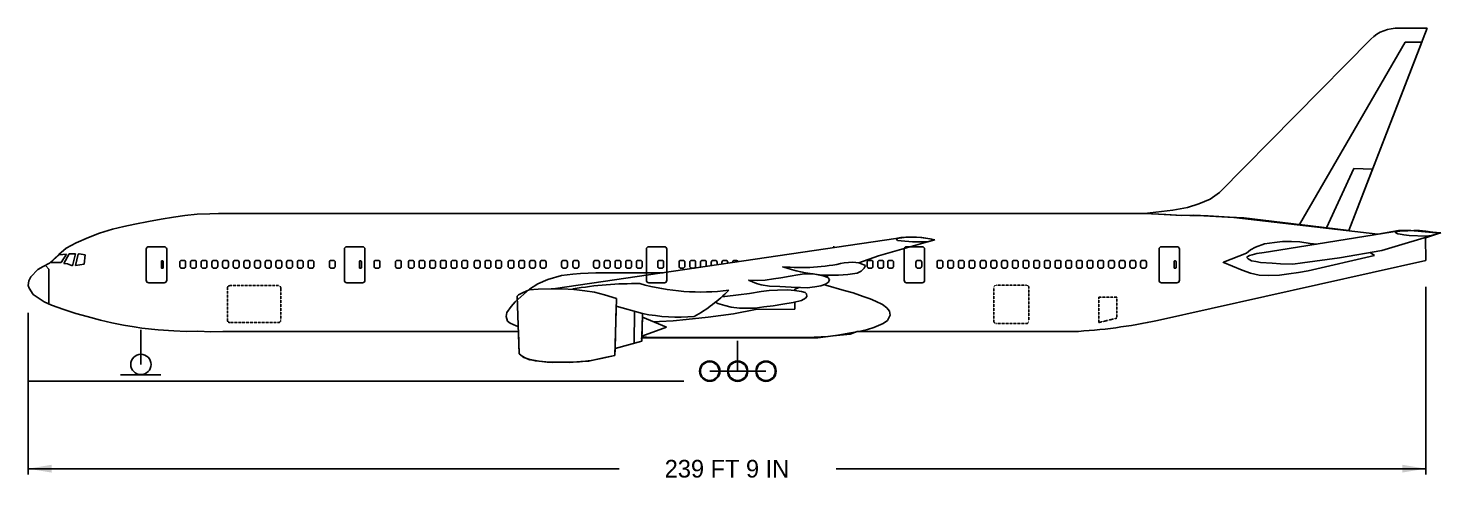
# Model space of a CAD drawing. Extents: x -3021 to 2908, y -789 to 3306.
# Drawn here: x 0 to 2908, y -789 to 137 of the extents above; entities that cross this region are included whole.
import ezdxf
from ezdxf.enums import TextEntityAlignment as Align

# ---------------------------------------------------------------- set-up
doc = ezdxf.new("R2010")
doc.units = 0
doc.linetypes.add('DASHED', pattern=[0.75, 0.5, -0.25])
doc.layers.get('0').update_dxf_attribs({"linetype": 'CONTINUOUS'})

msp = doc.modelspace()

# ---------------------------------------------------------------- linework, layer by layer
for p, q in [((2880, 136.552221), (2718.60109, -280.054037)), ((2822, 136.552221), (2880, 136.552221)), ((2452.643906, -201.666236), (2764.324334, 114.248696)), ((2834.51331, 107.966911), (2617.407326, -267.80935)), ((2718.60109, -280.054037), (2869.076956, 107.691965)), ((2869.076956, 107.691965), (2834.51331, 107.966911)), ((2729, -152.447779), (2673.070472, -274.544724)), ((2718.60109, -280.054037), (2767.574543, -153.659614)), ((2767.574543, -153.659614), (2729, -152.447779)), ((2433.495716, -215.589057), (2452.643906, -201.666236)), ((2356.734641, -238.255448), (2386.610566, -232.404574)), ((2386.610566, -232.404574), (2410.055978, -225.282351)), ((2410.055978, -225.282351), (2433.495716, -215.589057)), ((219.102222, -266.517988), (247.693321, -260.991335)), ((247.693321, -260.991335), (273.394803, -256.7566)), ((273.394803, -256.7566), (299, -252.447779)), ((299, -252.447779), (322.228826, -249.256958)), ((322.228826, -249.256958), (348, -246.447779)), ((348, -246.447779), (374, -245.447779)), ((374, -245.447779), (391.638505, -244.925757)), ((391.638505, -244.925757), (983.145712, -244.925757)), ((983.145712, -244.925757), (1956.809348, -244.925757)), ((1956.809348, -244.925757), (2243.941696, -244.925757)), ((2243.941696, -244.925757), (2303.078442, -245.122963)), ((2298.305926, -245.107048), (2356.734641, -238.255448)), ((2342.035078, -246.755125), (2298.305926, -245.107048)), ((2303.078442, -245.122963), (2362.656197, -248.236407)), ((2375.042419, -249.126149), (2342.035078, -246.755125)), ((2362.656197, -248.236407), (2420.394167, -249.684821)), ((2398.375133, -248.530332), (2375.042419, -249.126149)), ((2429.390391, -249.944623), (2398.375133, -248.530332)), ((2420.394167, -249.684821), (2482.014871, -253.05865)), ((2473.093636, -252.682686), (2429.390391, -249.944623)), ((2502.7112, -253.930846), (2473.093636, -252.682686)), ((2482.014871, -253.05865), (2778.301455, -287.667138)), ((2499, -255.04264), (2499, -253.774446)), ((2718.60109, -280.054037), (2502.7112, -253.930846)), ((124, -294.447779), (146.511333, -285.639936)), ((146.511333, -285.639936), (173.48913, -277.224375)), ((173.48913, -277.224375), (197, -271.447779)), ((197, -271.447779), (219.102222, -266.517988)), ((2557.787458, -323.175771), (2809.00881, -282.896074)), ((2617.407326, -267.80935), (2718.60109, -280.054037)), ((2673.070472, -274.544724), (2718.60109, -280.054037)), ((2778.301455, -287.667138), (2820.932419, -280.208004)), ((2907.999983, -284.927293), (2786.596352, -321.190398)), ((2809.00881, -282.896074), (2818.147634, -281.621963)), ((2813.2655, -282.593069), (2829.514103, -280.574413)), ((2814.501786, -284.240835), (2813.2655, -282.593069)), ((2816.860864, -285.550272), (2814.501786, -284.240835)), ((2819.434404, -286.597821), (2816.860864, -285.550272)), ((2818.147634, -281.621963), (2827.965488, -280.604539)), ((2824.581484, -287.64537), (2819.434404, -286.597821)), ((2820.932419, -280.208004), (2846.643864, -280.208004)), ((2828.227333, -288.431032), (2824.581484, -287.64537)), ((2827.965488, -280.604539), (2840.498747, -280.255492)), ((2832.302105, -288.692919), (2828.227333, -288.431032)), ((2829.514103, -280.574413), (2838.950417, -280.050639)), ((2843.23965, -290.002355), (2832.302105, -288.692919)), ((2838.950417, -280.050639), (2853.53381, -280.312526)), ((2840.498747, -280.255492), (2852.389238, -279.907863)), ((2877.982441, -291.573679), (2843.23965, -290.002355)), ((2846.643864, -280.208004), (2905.208824, -285.443137)), ((2852.389238, -279.907863), (2864.281148, -280.203003)), ((2853.53381, -280.312526), (2868.760589, -280.836301)), ((2864.281148, -280.203003), (2877.339056, -281.360075)), ((2868.760589, -280.836301), (2878.625826, -282.145737)), ((2905.208824, -285.443137), (2876.893954, -295.128706)), ((2877.339056, -281.360075), (2890.962387, -283.036584)), ((2878.625826, -282.145737), (2891.493527, -283.193286)), ((2888.919987, -290.264243), (2883.558445, -291.049905)), ((2907.999983, -284.927293), (2888.919987, -290.264243)), ((2890.962387, -283.036584), (2907.999983, -284.927293)), ((2891.493527, -283.193286), (2898.785224, -283.978948)), ((2898.785224, -283.978948), (2907.999983, -284.927293)), ((63, -329.447779), (78, -316.447779)), ((78, -316.447779), (98.347032, -305.350744)), ((98.347032, -305.350744), (124, -294.447779)), ((243, -318.447779), (243, -382.447779)), ((280, -313.447779), (248, -313.447779)), ((285, -382.447779), (285, -318.447779)), ((651, -318.447779), (651, -382.447779)), ((688, -313.447779), (656, -313.447779)), ((693, -382.447779), (693, -318.447779)), ((1085.664421, -399.408001), (1786.378334, -296.303715)), ((1272.716552, -318.447779), (1272.716552, -382.447779)), ((1309.716552, -313.447779), (1277.716552, -313.447779)), ((1314.716552, -382.447779), (1314.716552, -318.447779)), ((1866.088608, -299.341644), (1750.461373, -331.735375)), ((1786.378334, -296.303715), (1796.65224, -294.623161)), ((1796.65224, -294.623161), (1806.899098, -293.646051)), ((1803.277039, -318.447779), (1803.277039, -382.447779)), ((1806.899098, -293.646051), (1815.798181, -293.265924)), ((1840.277039, -313.447779), (1808.277039, -313.447779)), ((1815.798181, -293.265924), (1828.695592, -293.482655)), ((1828.695592, -293.482655), (1839.527436, -294.368994)), ((1839.527436, -294.368994), (1856.299911, -297.035074)), ((1845.277039, -382.447779), (1845.277039, -318.447779)), ((1866.409992, -299.340935), (1851.746914, -303.177787)), ((1856.299911, -297.035074), (1865.124457, -299.343772)), ((1865.124457, -299.343772), (1866.088608, -299.341644)), ((2328, -318.447779), (2328, -382.447779)), ((2365, -313.447779), (2333, -313.447779)), ((2370, -382.447779), (2370, -318.447779)), ((2507.967242, -326.626127), (2515.986942, -319.859335)), ((2515.986942, -319.859335), (2526.9506, -314.447779)), ((2526.9506, -314.447779), (2544.9506, -307.447779)), ((2544.9506, -307.447779), (2565.9506, -304.447779)), ((2565.9506, -304.447779), (2581.9506, -302.447779)), ((2581.9506, -302.447779), (2600.9506, -302.447779)), ((2600.9506, -302.447779), (2617.9506, -303.447779)), ((2617.9506, -303.447779), (2638.9506, -306.447779)), ((2638.9506, -306.447779), (2652.838306, -307.935748)), ((2876.893954, -295.128706), (2876.9968, -341.727225)), ((2883.558445, -291.049905), (2877.982441, -291.573679)), ((30.641448, -353.707978), (43.481905, -346.930546)), ((43.481905, -346.930546), (63, -329.447779)), ((46, -345.447779), (63.370816, -330.174611)), ((67.583561, -345.913196), (46, -345.447779)), ((63.370816, -330.174611), (79, -328.447779)), ((79, -328.447779), (67.583561, -345.913196)), ((73.050632, -347.508057), (84.57789, -328.199494)), ((80.765971, -348.455184), (73.050632, -347.508057)), ((91.058764, -352.289092), (80.765971, -348.455184)), ((84.57789, -328.199494), (97.433242, -328.171121)), ((97.433242, -328.171121), (91.058764, -352.289092)), ((97.163638, -351.632848), (102.897476, -328.480447)), ((102.897476, -328.480447), (105.146453, -328.154098)), ((105.146453, -328.154098), (117.362584, -329.734063)), ((117.362584, -329.734063), (114.834781, -349.344149)), ((274, -356.447779), (274, -343.447779)), ((275, -342.447779), (277, -342.447779)), ((278, -343.447779), (278, -356.447779)), ((312, -353.447779), (312, -345.447779)), ((316, -341.447779), (320, -341.447779)), ((324, -345.447779), (324, -353.447779)), ((334, -353.447779), (334, -345.447779)), ((338, -341.447779), (342, -341.447779)), ((346, -345.447779), (346, -353.447779)), ((356, -353.447779), (356, -345.447779)), ((360, -341.447779), (364, -341.447779)), ((368, -345.447779), (368, -353.447779)), ((378, -353.447779), (378, -345.447779)), ((382, -341.447779), (386, -341.447779)), ((390, -345.447779), (390, -353.447779)), ((400, -353.447779), (400, -345.447779)), ((404, -341.447779), (408, -341.447779)), ((412, -345.447779), (412, -353.447779)), ((422, -353.447779), (422, -345.447779)), ((426, -341.447779), (430, -341.447779)), ((434, -345.447779), (434, -353.447779)), ((444, -353.447779), (444, -345.447779)), ((448, -341.447779), (452, -341.447779)), ((456, -345.447779), (456, -353.447779)), ((466, -353.447779), (466, -345.447779)), ((470, -341.447779), (474, -341.447779)), ((478, -345.447779), (478, -353.447779)), ((488, -353.447779), (488, -345.447779)), ((492, -341.447779), (496, -341.447779)), ((500, -345.447779), (500, -353.447779)), ((510, -353.447779), (510, -345.447779)), ((514, -341.447779), (518, -341.447779)), ((522, -345.447779), (522, -353.447779)), ((532, -353.447779), (532, -345.447779)), ((536, -341.447779), (540, -341.447779)), ((544, -345.447779), (544, -353.447779)), ((554, -353.447779), (554, -345.447779)), ((558, -341.447779), (562, -341.447779)), ((566, -345.447779), (566, -353.447779)), ((576, -353.447779), (576, -345.447779)), ((580, -341.447779), (584, -341.447779)), ((588, -345.447779), (588, -353.447779)), ((620, -353.447779), (620, -345.447779)), ((624, -341.447779), (628, -341.447779)), ((632, -345.447779), (632, -353.447779)), ((682, -356.447779), (682, -343.447779)), ((683, -342.447779), (685, -342.447779)), ((686, -343.447779), (686, -356.447779)), ((712, -353.447779), (712, -345.447779)), ((716, -341.447779), (720, -341.447779)), ((724, -345.447779), (724, -353.447779)), ((756, -353.447779), (756, -345.447779)), ((760, -341.447779), (764, -341.447779)), ((768, -345.447779), (768, -353.447779)), ((782.546553, -353.447779), (782.546553, -345.447779)), ((786.546553, -341.447779), (790.546553, -341.447779)), ((794.546553, -345.447779), (794.546553, -353.447779)), ((804.546553, -353.447779), (804.546553, -345.447779)), ((808.546553, -341.447779), (812.546553, -341.447779)), ((816.546553, -345.447779), (816.546553, -353.447779)), ((826.546553, -353.447779), (826.546553, -345.447779)), ((830.546553, -341.447779), (834.546553, -341.447779)), ((838.546553, -345.447779), (838.546553, -353.447779)), ((848.546553, -353.447779), (848.546553, -345.447779)), ((852.546553, -341.447779), (856.546553, -341.447779)), ((860.546553, -345.447779), (860.546553, -353.447779)), ((870.546553, -353.447779), (870.546553, -345.447779)), ((874.546553, -341.447779), (878.546553, -341.447779)), ((882.546553, -345.447779), (882.546553, -353.447779)), ((892.546553, -353.447779), (892.546553, -345.447779)), ((896.546553, -341.447779), (900.546553, -341.447779)), ((904.546553, -345.447779), (904.546553, -353.447779)), ((918.355798, -353.447779), (918.355798, -345.447779)), ((922.355798, -341.447779), (926.355798, -341.447779)), ((930.355798, -345.447779), (930.355798, -353.447779)), ((940.355798, -353.447779), (940.355798, -345.447779)), ((944.355798, -341.447779), (948.355798, -341.447779)), ((952.355798, -345.447779), (952.355798, -353.447779)), ((962.355798, -353.447779), (962.355798, -345.447779)), ((966.355798, -341.447779), (970.355798, -341.447779)), ((974.355798, -345.447779), (974.355798, -353.447779)), ((988, -353.447779), (988, -345.447779)), ((992, -341.447779), (996, -341.447779)), ((1000, -345.447779), (1000, -353.447779)), ((1010, -353.447779), (1010, -345.447779)), ((1014, -341.447779), (1018, -341.447779)), ((1022, -345.447779), (1022, -353.447779)), ((1032, -353.447779), (1032, -345.447779)), ((1036, -341.447779), (1040, -341.447779)), ((1044, -345.447779), (1044, -353.447779)), ((1054, -353.447779), (1054, -345.447779)), ((1058, -341.447779), (1062, -341.447779)), ((1066, -345.447779), (1066, -353.447779)), ((1098, -353.447779), (1098, -345.447779)), ((1102, -341.447779), (1106, -341.447779)), ((1110, -345.447779), (1110, -353.447779)), ((1121.364463, -353.447779), (1121.364463, -345.447779)), ((1125.364463, -341.447779), (1129.364463, -341.447779)), ((1133.364463, -345.447779), (1133.364463, -353.447779)), ((1164, -353.447779), (1164, -345.447779)), ((1168, -341.447779), (1172, -341.447779)), ((1176, -345.447779), (1176, -353.447779)), ((1186, -353.447779), (1186, -345.447779)), ((1190, -341.447779), (1194, -341.447779)), ((1198, -345.447779), (1198, -353.447779)), ((1208, -353.447779), (1208, -345.447779)), ((1212, -341.447779), (1216, -341.447779)), ((1220, -345.447779), (1220, -353.447779)), ((1230, -353.447779), (1230, -345.447779)), ((1234, -341.447779), (1238, -341.447779)), ((1242, -345.447779), (1242, -353.447779)), ((1252, -353.447779), (1252, -345.447779)), ((1256, -341.447779), (1260, -341.447779)), ((1264, -345.447779), (1264, -353.447779)), ((1296, -353.447779), (1296, -345.447779)), ((1300, -341.447779), (1304, -341.447779)), ((1308, -345.447779), (1308, -353.447779)), ((1339.771438, -353.447779), (1339.771438, -345.447779)), ((1343.771438, -341.447779), (1347.771438, -341.447779)), ((1351.771438, -345.447779), (1351.771438, -353.447779)), ((1362, -353.447779), (1362, -345.447779)), ((1366, -341.447779), (1370, -341.447779)), ((1374, -345.447779), (1374, -353.447779)), ((1384, -353.447779), (1384, -345.447779)), ((1388, -341.447779), (1392, -341.447779)), ((1396, -345.447779), (1396, -353.447779)), ((1406, -352.273257), (1406, -345.447779)), ((1410, -341.447779), (1414, -341.447779)), ((1418, -345.447779), (1418, -350.507556)), ((1428, -349.036138), (1428, -345.447779)), ((1432, -341.447779), (1436, -341.447779)), ((1440, -345.447779), (1440, -347.270437)), ((1450, -345.799019), (1450, -345.447779)), ((1454, -341.447779), (1458, -341.447779)), ((1697.353507, -344.748156), (1680.059556, -346.460437)), ((1709.973417, -346.460437), (1697.353507, -344.748156)), ((1723.528136, -352.168039), (1709.973417, -346.460437)), ((1750.461373, -331.735375), (1710.064677, -346.498864)), ((1727, -353.447779), (1727, -345.447779)), ((1731, -341.447779), (1735, -341.447779)), ((1739, -345.447779), (1739, -353.447779)), ((1749, -353.447779), (1749, -345.447779)), ((1753, -341.447779), (1757, -341.447779)), ((1761, -345.447779), (1761, -353.447779)), ((1769.44622, -353.447779), (1769.44622, -345.447779)), ((1773.44622, -341.447779), (1777.44622, -341.447779)), ((1781.44622, -345.447779), (1781.44622, -353.447779)), ((1827.57286, -353.447779), (1827.57286, -345.447779)), ((1831.57286, -341.447779), (1835.57286, -341.447779)), ((1839.57286, -345.447779), (1839.57286, -353.447779)), ((1870.92642, -353.447779), (1870.92642, -345.447779)), ((1874.92642, -341.447779), (1878.92642, -341.447779)), ((1882.92642, -345.447779), (1882.92642, -353.447779)), ((1892.92642, -353.447779), (1892.92642, -345.447779)), ((1896.92642, -341.447779), (1900.92642, -341.447779)), ((1904.92642, -345.447779), (1904.92642, -353.447779)), ((1914.92642, -353.447779), (1914.92642, -345.447779)), ((1918.92642, -341.447779), (1922.92642, -341.447779)), ((1926.92642, -345.447779), (1926.92642, -353.447779)), ((1936.92642, -353.447779), (1936.92642, -345.447779)), ((1940.92642, -341.447779), (1944.92642, -341.447779)), ((1948.92642, -345.447779), (1948.92642, -353.447779)), ((1960, -353.447779), (1960, -345.447779)), ((1964, -341.447779), (1968, -341.447779)), ((1972, -345.447779), (1972, -353.447779)), ((1982, -353.447779), (1982, -345.447779)), ((1986, -341.447779), (1990, -341.447779)), ((1994, -345.447779), (1994, -353.447779)), ((2004, -353.447779), (2004, -345.447779)), ((2008, -341.447779), (2012, -341.447779)), ((2016, -345.447779), (2016, -353.447779)), ((2026, -353.447779), (2026, -345.447779)), ((2030, -341.447779), (2034, -341.447779)), ((2038, -345.447779), (2038, -353.447779)), ((2048, -353.447779), (2048, -345.447779)), ((2052, -341.447779), (2056, -341.447779)), ((2060, -345.447779), (2060, -353.447779)), ((2070, -353.447779), (2070, -345.447779)), ((2074, -341.447779), (2078, -341.447779)), ((2082, -345.447779), (2082, -353.447779)), ((2092, -353.447779), (2092, -345.447779)), ((2096, -341.447779), (2100, -341.447779)), ((2104, -345.447779), (2104, -353.447779)), ((2114, -353.447779), (2114, -345.447779)), ((2118, -341.447779), (2122, -341.447779)), ((2126, -345.447779), (2126, -353.447779)), ((2136, -353.447779), (2136, -345.447779)), ((2140, -341.447779), (2144, -341.447779)), ((2148, -345.447779), (2148, -353.447779)), ((2158, -353.447779), (2158, -345.447779)), ((2162, -341.447779), (2166, -341.447779)), ((2170, -345.447779), (2170, -353.447779)), ((2180, -353.447779), (2180, -345.447779)), ((2184, -341.447779), (2188, -341.447779)), ((2192, -345.447779), (2192, -353.447779)), ((2202, -353.447779), (2202, -345.447779)), ((2206, -341.447779), (2210, -341.447779)), ((2214, -345.447779), (2214, -353.447779)), ((2224, -353.447779), (2224, -345.447779)), ((2228, -341.447779), (2232, -341.447779)), ((2236, -345.447779), (2236, -353.447779)), ((2246, -353.447779), (2246, -345.447779)), ((2250, -341.447779), (2254, -341.447779)), ((2258, -345.447779), (2258, -353.447779)), ((2268, -353.447779), (2268, -345.447779)), ((2272, -341.447779), (2276, -341.447779)), ((2280, -345.447779), (2280, -353.447779)), ((2290, -353.447779), (2290, -345.447779)), ((2294, -341.447779), (2298, -341.447779)), ((2302, -345.447779), (2302, -353.447779)), ((2876.9968, -341.727225), (2325.096325, -464.901954)), ((2359, -356.447779), (2359, -343.447779)), ((2360, -342.447779), (2362, -342.447779)), ((2363, -343.447779), (2363, -356.447779)), ((2499.059362, -361.674693), (2459.492981, -345.371365)), ((2460.443581, -345.371365), (2507.967242, -326.626127)), ((2508.785451, -335.639637), (2509.50054, -334.150284)), ((2509.868122, -336.974292), (2508.785451, -335.639637)), ((2509.50054, -334.150284), (2509.71086, -333.893499)), ((2509.71086, -333.893499), (2510.212462, -333.428932)), ((2511.850092, -338.508816), (2509.868122, -336.974292)), ((2510.212462, -333.428932), (2510.675273, -333.06927)), ((2510.675273, -333.06927), (2514.083248, -331.682002)), ((2518.522778, -342.150275), (2511.850092, -338.508816)), ((2514.083248, -331.682002), (2519.427648, -330.09308)), ((2526.967189, -343.939003), (2518.522778, -342.150275)), ((2519.427648, -330.09308), (2529.502084, -327.542755)), ((2536.966482, -345.55481), (2526.967189, -343.939003)), ((2529.502084, -327.542755), (2544.665366, -324.938119)), ((2560.72029, -347.399747), (2536.966482, -345.55481)), ((2544.665366, -324.938119), (2557.787458, -323.175771)), ((2577.928662, -348.173682), (2560.72029, -347.399747)), ((2603.467881, -348.912327), (2577.928662, -348.173682)), ((2623.388002, -346.29728), (2603.467881, -348.912327)), ((2699.856065, -336.48695), (2623.388002, -346.29728)), ((2771.526854, -331.184505), (2635.008254, -362.981574)), ((2786.596352, -321.190398), (2699.856065, -336.48695)), ((2761.660354, -325.420196), (2765, -326.447779)), ((2765, -326.447779), (2771.526854, -331.184505)), ((1, -383.447779), (5, -375.447779)), ((5, -375.447779), (20, -360.447779)), ((20, -360.447779), (30.641448, -353.707978)), ((36.378012, -352.447779), (42.378012, -359.447779)), ((42.378012, -359.447779), (42.378012, -429.447779)), ((114.834781, -349.344149), (97.163638, -351.632848)), ((277, -357.447779), (275, -357.447779)), ((320, -357.447779), (316, -357.447779)), ((342, -357.447779), (338, -357.447779)), ((364, -357.447779), (360, -357.447779)), ((386, -357.447779), (382, -357.447779)), ((408, -357.447779), (404, -357.447779)), ((430, -357.447779), (426, -357.447779)), ((452, -357.447779), (448, -357.447779)), ((474, -357.447779), (470, -357.447779)), ((496, -357.447779), (492, -357.447779)), ((518, -357.447779), (514, -357.447779)), ((540, -357.447779), (536, -357.447779)), ((562, -357.447779), (558, -357.447779)), ((584, -357.447779), (580, -357.447779)), ((628, -357.447779), (624, -357.447779)), ((685, -357.447779), (683, -357.447779)), ((720, -357.447779), (716, -357.447779)), ((764, -357.447779), (760, -357.447779)), ((790.546553, -357.447779), (786.546553, -357.447779)), ((812.546553, -357.447779), (808.546553, -357.447779)), ((834.546553, -357.447779), (830.546553, -357.447779)), ((856.546553, -357.447779), (852.546553, -357.447779)), ((878.546553, -357.447779), (874.546553, -357.447779)), ((900.546553, -357.447779), (896.546553, -357.447779)), ((926.355798, -357.447779), (922.355798, -357.447779)), ((948.355798, -357.447779), (944.355798, -357.447779)), ((970.355798, -357.447779), (966.355798, -357.447779)), ((996, -357.447779), (992, -357.447779)), ((1018, -357.447779), (1014, -357.447779)), ((1040, -357.447779), (1036, -357.447779)), ((1062, -357.447779), (1058, -357.447779)), ((1070, -380.447779), (1097.897383, -372.539788)), ((1097.897383, -372.539788), (1121, -369.447779)), ((1106, -357.447779), (1102, -357.447779)), ((1121, -369.447779), (1137, -368.447779)), ((1129.364463, -357.447779), (1125.364463, -357.447779)), ((1137, -368.447779), (1168.189125, -367.087329)), ((1172, -357.447779), (1168, -357.447779)), ((1168.189125, -367.087329), (1301.242016, -366.793674)), ((1194, -357.447779), (1190, -357.447779)), ((1216, -357.447779), (1212, -357.447779)), ((1238, -357.447779), (1234, -357.447779)), ((1260, -357.447779), (1256, -357.447779)), ((1304, -357.447779), (1300, -357.447779)), ((1301.242016, -366.793674), (1307.116003, -366.823223)), ((1347.771438, -357.447779), (1343.771438, -357.447779)), ((1370, -357.447779), (1366, -357.447779)), ((1534.271987, -379.569921), (1549.696322, -377.28688)), ((1549.696322, -377.28688), (1568.392485, -373.862319)), ((1568.392485, -373.862319), (1584.713871, -371.310203)), ((1584.713871, -371.310203), (1597.886351, -369.352818)), ((1597.886351, -369.352818), (1616.205227, -369.312388)), ((1616.205227, -369.312388), (1636.783011, -373.444981)), ((1620, -369.961468), (1620, -370.074484)), ((1636.783011, -373.444981), (1646.110944, -376.959633)), ((1648.208666, -371.906613), (1640.810222, -374.962385)), ((1646.110944, -376.959633), (1649.332584, -380.487761)), ((1735, -357.447779), (1731, -357.447779)), ((1757, -357.447779), (1753, -357.447779)), ((1777.44622, -357.447779), (1773.44622, -357.447779)), ((1835.57286, -357.447779), (1831.57286, -357.447779)), ((1878.92642, -357.447779), (1874.92642, -357.447779)), ((1900.92642, -357.447779), (1896.92642, -357.447779)), ((1922.92642, -357.447779), (1918.92642, -357.447779)), ((1944.92642, -357.447779), (1940.92642, -357.447779)), ((1968, -357.447779), (1964, -357.447779)), ((1990, -357.447779), (1986, -357.447779)), ((2012, -357.447779), (2008, -357.447779)), ((2034, -357.447779), (2030, -357.447779)), ((2056, -357.447779), (2052, -357.447779)), ((2078, -357.447779), (2074, -357.447779)), ((2100, -357.447779), (2096, -357.447779)), ((2122, -357.447779), (2118, -357.447779)), ((2144, -357.447779), (2140, -357.447779)), ((2166, -357.447779), (2162, -357.447779)), ((2188, -357.447779), (2184, -357.447779)), ((2210, -357.447779), (2206, -357.447779)), ((2232, -357.447779), (2228, -357.447779)), ((2254, -357.447779), (2250, -357.447779)), ((2276, -357.447779), (2272, -357.447779)), ((2298, -357.447779), (2294, -357.447779)), ((2362, -357.447779), (2360, -357.447779)), ((2516.428273, -368.064067), (2499.059362, -361.674693)), ((2534.433568, -371.559567), (2516.428273, -368.064067)), ((2553.39734, -372.481869), (2534.433568, -371.559567)), ((2576.21488, -372.110124), (2553.39734, -372.481869)), ((2595.169431, -368.854437), (2576.21488, -372.110124)), ((2615, -366.447779), (2595.169431, -368.854437)), ((2635.008254, -362.981574), (2615, -366.447779)), ((0, -393.447779), (1, -383.447779)), ((2, -398.447779), (0, -393.447779)), ((10, -411.447779), (2, -398.447779)), ((248, -387.447779), (280, -387.447779)), ((656, -387.447779), (688, -387.447779)), ((1002.268729, -426.630295), (1032, -400.447779)), ((1031.465464, -402.200834), (1018.617084, -407.804451)), ((1050.013017, -400.848457), (1031.465464, -402.200834)), ((1032, -400.447779), (1049.076438, -389.750404)), ((1049.076438, -389.750404), (1070, -380.447779)), ((1076.34571, -400.071339), (1050.013017, -400.848457)), ((1098.199808, -400.023106), (1076.34571, -400.071339)), ((1123.913349, -401.251896), (1098.199808, -400.023106)), ((1121.328797, -400.212821), (1123.913349, -401.251896)), ((1146.095924, -404.416791), (1123.913349, -401.251896)), ((1165.455708, -406.683728), (1146.095924, -404.416791)), ((1186.607305, -412.040629), (1165.455708, -406.683728)), ((1277.716552, -387.447779), (1309.716552, -387.447779)), ((1482.537232, -382.141429), (1501.086297, -382.994483)), ((1499.216681, -388.702085), (1482.537232, -382.141429)), ((1485.168594, -409.453377), (1508.62039, -405.223608)), ((1508.564762, -391.555886), (1499.216681, -388.702085)), ((1501.086297, -382.994483), (1516.978036, -381.852962)), ((1526.272382, -394.257547), (1508.564762, -391.555886)), ((1508.62039, -405.223608), (1525.650184, -403.579095)), ((1516.978036, -381.852962), (1534.271987, -379.569921)), ((1525.650184, -403.579095), (1542.682107, -402.898734)), ((1547.165166, -395.496977), (1526.272382, -394.257547)), ((1542.682107, -402.898734), (1563.569926, -401.888478)), ((1570.729506, -396.692728), (1547.165166, -395.496977)), ((1563.569926, -401.888478), (1577.392975, -403.464896)), ((1589.592083, -397.33165), (1570.729506, -396.692728)), ((1577.392975, -403.464896), (1591.762689, -405.254131)), ((1586.874056, -397.239584), (1578.030068, -400.892407)), ((1578.030068, -400.892407), (1578.056672, -403.547536)), ((1603.915196, -397.834248), (1589.592083, -397.33165)), ((1591.762689, -405.254131), (1599.576969, -407.272559)), ((1619.33953, -396.121968), (1603.915196, -397.834248)), ((1632.006941, -393.7028), (1619.33953, -396.121968)), ((1641.319269, -390.147008), (1632.006941, -393.7028)), ((1638.197943, -391.338846), (1642, -392.447779)), ((1647.41634, -385.955542), (1641.319269, -390.147008)), ((1642, -392.447779), (1680, -403.447779)), ((1649.332584, -380.487761), (1647.41634, -385.955542)), ((1680, -403.447779), (1698, -408.447779)), ((1808.277039, -387.447779), (1840.277039, -387.447779)), ((2333, -387.447779), (2365, -387.447779)), ((2877, -395.983802), (2877, -782.361194)), ((16.638168, -416.087643), (10, -411.447779)), ((32.730765, -426.657843), (16.638168, -416.087643)), ((47.529315, -433.374274), (32.730765, -426.657843)), ((73, -442.447779), (47.529315, -433.374274)), ((994, -436.447779), (1002.268729, -426.630295)), ((1009.524834, -412.43146), (1006.31738, -415.331007)), ((1006.31738, -415.331007), (1010.757105, -533.912406)), ((1018.617084, -407.804451), (1009.524834, -412.43146)), ((1210.728113, -419.700642), (1186.607305, -412.040629)), ((1207.773174, -537.01282), (1210.728113, -419.700642)), ((1208.13111, -522.80262), (1210.317822, -435.98935)), ((1210.317822, -435.98935), (1264.790103, -451.07709)), ((1419.757986, -430.367581), (1414.658392, -427.790785)), ((1434.123897, -434.634093), (1419.757986, -430.367581)), ((1427.697137, -416.67738), (1428.17126, -416.669336)), ((1428.17126, -416.669336), (1434.247513, -416.098575)), ((1446.985632, -437.498175), (1434.123897, -434.634093)), ((1434.247513, -416.098575), (1462.356728, -412.396192)), ((1462.356728, -412.396192), (1485.168594, -409.453377)), ((1533.753582, -434.735591), (1514.154845, -437.349929)), ((1553.35161, -431.799868), (1533.753582, -434.735591)), ((1574.936142, -428.08454), (1553.35161, -431.799868)), ((1591.762689, -424.089218), (1574.936142, -428.08454)), ((1578.294536, -427.287118), (1578.442244, -442.028824)), ((1600.175963, -419.523137), (1591.762689, -424.089218)), ((1599.576969, -407.272559), (1602.512983, -410.390973)), ((1602.980387, -416.098575), (1600.175963, -419.523137)), ((1602.512983, -410.390973), (1602.980387, -416.098575)), ((1698, -408.447779), (1719, -415.447779)), ((1719, -415.447779), (1733, -420.447779)), ((1733, -420.447779), (1744, -425.447779)), ((1744, -425.447779), (1759, -432.447779)), ((1759, -432.447779), (1767.41095, -439.362062)), ((0, -449.660874), (0, -782.361194)), ((98, -450.447779), (73, -442.447779)), ((120.981048, -457.306916), (98, -450.447779)), ((149, -464.447779), (120.981048, -457.306916)), ((171.985704, -469.737524), (149, -464.447779)), ((983.591341, -457.161261), (985, -448.447779)), ((987, -466.447779), (983.591341, -457.161261)), ((985, -448.447779), (994, -436.447779)), ((1247.848549, -446.384616), (1247.213338, -512.003385)), ((1264.790103, -451.07709), (1262.986639, -507.644893)), ((1263.306345, -497.391376), (1264.554207, -458.47625)), ((1264.554207, -458.47625), (1314.345627, -479.24963)), ((1354.483845, -463.41316), (1327.814664, -466.043103)), ((1399.466936, -458.493099), (1354.483845, -463.41316)), ((1452, -451.447779), (1399.466936, -458.493099)), ((1464.628778, -439.499744), (1446.985632, -437.498175)), ((1497, -442.447779), (1452, -451.447779)), ((1480.415222, -439.995477), (1464.628778, -439.499744)), ((1496.87966, -439.499744), (1480.415222, -439.995477)), ((1514.154845, -437.349929), (1496.87966, -439.499744)), ((1578.442244, -442.028824), (1497, -442.447779)), ((1767.41095, -439.362062), (1772.88937, -446.099064)), ((1774.514022, -454.130112), (1769, -465.447779)), ((1772.88937, -446.099064), (1774.514022, -454.130112)), ((196.422222, -474.825757), (171.985704, -469.737524)), ((217.962029, -477.992071), (196.422222, -474.825757)), ((234.037603, -480.84906), (217.962029, -477.992071)), ((232.000034, -555.738577), (232.000034, -484.457957)), ((267.46932, -484.310513), (234.037603, -480.84906)), ((300, -486.447779), (267.46932, -484.310513)), ((325.326205, -487.718059), (300, -486.447779)), ((349, -487.447779), (325.326205, -487.718059)), ((376.020977, -488.242785), (349, -487.447779)), ((400.531431, -488.194848), (376.020977, -488.242785)), ((983.145712, -488.194848), (400.531431, -488.194848)), ((1009.045425, -488.194848), (983.145712, -488.194848)), ((992, -470.447779), (987, -466.447779)), ((1004.201753, -476.077509), (992, -470.447779)), ((1008.649622, -477.623252), (1004.201753, -476.077509)), ((1010.757105, -533.912406), (1009.045425, -488.194848)), ((1314.345627, -479.24963), (1263.306345, -497.391376)), ((1299.856402, -467.068964), (1287.710122, -468.137084)), ((1327.814664, -466.043103), (1299.856402, -467.068964)), ((1692.070304, -493.126518), (1657.210426, -496.99685)), ((1689.428887, -491.277216), (1667, -495.447779)), ((1713.202067, -487.046737), (1689.428887, -491.277216)), ((1706.75026, -488.194848), (1692.070304, -493.126518)), ((1741.196503, -488.194848), (1706.75026, -488.194848)), ((1727.656535, -483.479597), (1713.202067, -487.046737)), ((1741.146143, -479.5932), (1727.656535, -483.479597)), ((1759.76796, -471.196081), (1741.146143, -479.5932)), ((2151.600856, -488.194848), (1741.196503, -488.194848)), ((1769, -465.447779), (1759.76796, -471.196081)), ((1208.13111, -522.80262), (1207.773174, -537.01282)), ((1262.986639, -507.644893), (1208.13111, -522.80262)), ((1262.986639, -507.644893), (1208.13111, -522.80262)), ((1625.519627, -500.867182), (1262.659981, -500.867182)), ((1262.659981, -500.867182), (1262.986639, -507.644893)), ((1273, -499.447779), (1263.25615, -499.191362)), ((1340, -500.447779), (1272, -499.447779)), ((1272, -499.447779), (1273, -499.447779)), ((1383.567156, -500.470812), (1340, -500.447779)), ((1427.84163, -500.531957), (1383.567156, -500.470812)), ((1472, -500.447779), (1427.84163, -500.531957)), ((1460.499981, -569.552867), (1460.499981, -506.89496)), ((1508.187578, -500.354629), (1472, -500.447779)), ((1540.647342, -500.282989), (1508.187578, -500.354629)), ((1585.319689, -500.184395), (1540.647342, -500.282989)), ((1601.710262, -500.14822), (1585.319689, -500.184395)), ((1618, -499.447779), (1601.710262, -500.14822)), ((1646, -498.447779), (1618, -499.447779)), ((1657.210426, -496.99685), (1625.519627, -500.867182)), ((1667, -495.447779), (1646, -498.447779)), ((1020.177681, -541.716162), (1010.757105, -533.912406)), ((1010.757105, -533.912406), (1016.874037, -538.719686)), ((1016.874037, -538.719686), (1024.275085, -542.881361)), ((1032.467943, -545.81464), (1020.177681, -541.716162)), ((1024.275085, -542.881361), (1034.218688, -546.774166)), ((1034.218688, -546.774166), (1032.383205, -545.653442)), ((1032.383205, -545.653442), (1051.655775, -549.015613)), ((1043.640908, -548.546958), (1032.467943, -545.81464)), ((1058.724412, -549.913118), (1043.640908, -548.546958)), ((1051.655775, -549.015613), (1068.17512, -551.25706)), ((1079.394397, -551.962357), (1058.724412, -549.913118)), ((1068.17512, -551.25706), (1085.612206, -551.25706)), ((1093.360604, -551.279277), (1079.394397, -551.962357)), ((1085.612206, -551.25706), (1111.308966, -551.25706)), ((1113.471941, -551.962357), (1093.360604, -551.279277)), ((1111.308966, -551.25706), (1135.170242, -550.136336)), ((1137.493816, -549.913118), (1113.471941, -551.962357)), ((1135.170242, -550.136336), (1159.031518, -547.894889)), ((1154.253264, -549.230038), (1137.493816, -549.913118)), ((1168.219471, -545.81464), (1154.253264, -549.230038)), ((1159.031518, -547.894889), (1183.03868, -542.530961)), ((1190.565401, -541.033082), (1168.219471, -545.81464)), ((1183.03868, -542.530961), (1207.773174, -537.01282)), ((1207.773174, -537.01282), (1190.565401, -541.033082)), ((0, -590.447779), (0, -566.447779)), ((190, -576.947779), (272.912146, -576.947779)), ((1402.965189, -569.447779), (1518.7964, -569.552867)), ((0, -590.447779), (1350, -590.447779))]:
    msp.add_line(p, q)
at = {"linetype": 'DASHED'}
for p, q in [((410, -464.447779), (410, -398.447779)), ((415, -393.447779), (515, -393.447779)), ((520, -398.447779), (520, -464.447779)), ((1988, -466.447779), (1988, -397.447779)), ((1993, -392.447779), (2055, -392.447779)), ((2060, -397.447779), (2060, -466.447779)), ((2204, -417.447779), (2241, -417.447779)), ((2204, -469.447779), (2204, -417.447779)), ((2241, -417.447779), (2241, -460.447779)), ((2241, -460.447779), (2204, -469.447779)), ((515, -469.447779), (415, -469.447779)), ((2055, -471.447779), (1993, -471.447779))]:
    msp.add_line(p, q, dxfattribs=at)
at = {"linetype": 'CONTINUOUS'}
for p, q in [((0, -770.361194), (0, -766.79626)), ((0, -770.361194), (1216.429732, -770.361194)), ((1663.347776, -770.361194), (2877, -770.361194))]:
    msp.add_line(p, q, dxfattribs=at)
for centre in [(232.000034, -555.738577), (1402.965189, -569.447779), (1460.499981, -569.552867), (1518.7964, -569.552867)]:
    msp.add_circle(centre, 20.929515)
for centre, radius, start, end in [((2818.303033, 60.387586), 76.254305, 87.221092, 135.062476), ((248, -318.447779), 5, 90, 180), ((280, -318.447779), 5, 0, 90), ((656, -318.447779), 5, 90, 180), ((688, -318.447779), 5, 0, 90), ((1277.716552, -318.447779), 5, 90, 180), ((1309.716552, -318.447779), 5, 0, 90), ((1657, -318.447779), 5, 46.308039, 90), ((1791.317533, -297.88292), 3.219047, 152.351406, 233.991255), ((1820.774175, -473.827517), 180.355746, 75.342983, 100.319406), ((1837.253761, 84.198853), 387.647665, 262.912674, 272.142642), ((1808.277039, -318.447779), 5, 90, 180), ((1840.277039, -318.447779), 5, 0, 90), ((2333, -318.447779), 5, 90, 180), ((2365, -318.447779), 5, 0, 90), ((275, -343.447779), 1, 90, 180), ((277, -343.447779), 1, 0, 90), ((316, -345.447779), 4, 90, 180), ((320, -345.447779), 4, 0, 90), ((338, -345.447779), 4, 90, 180), ((342, -345.447779), 4, 0, 90), ((360, -345.447779), 4, 90, 180), ((364, -345.447779), 4, 0, 90), ((382, -345.447779), 4, 90, 180), ((386, -345.447779), 4, 0, 90), ((404, -345.447779), 4, 90, 180), ((408, -345.447779), 4, 0, 90), ((426, -345.447779), 4, 90, 180), ((430, -345.447779), 4, 0, 90), ((448, -345.447779), 4, 90, 180), ((452, -345.447779), 4, 0, 90), ((470, -345.447779), 4, 90, 180), ((474, -345.447779), 4, 0, 90), ((492, -345.447779), 4, 90, 180), ((496, -345.447779), 4, 0, 90), ((514, -345.447779), 4, 90, 180), ((518, -345.447779), 4, 0, 90), ((536, -345.447779), 4, 90, 180), ((540, -345.447779), 4, 0, 90), ((558, -345.447779), 4, 90, 180), ((562, -345.447779), 4, 0, 90), ((580, -345.447779), 4, 90, 180), ((584, -345.447779), 4, 0, 90), ((624, -345.447779), 4, 90, 180), ((628, -345.447779), 4, 0, 90), ((683, -343.447779), 1, 90, 180), ((685, -343.447779), 1, 0, 90), ((716, -345.447779), 4, 90, 180), ((720, -345.447779), 4, 0, 90), ((760, -345.447779), 4, 90, 180), ((764, -345.447779), 4, 0, 90), ((786.546553, -345.447779), 4, 90, 180), ((790.546553, -345.447779), 4, 0, 90), ((808.546553, -345.447779), 4, 90, 180), ((812.546553, -345.447779), 4, 0, 90), ((830.546553, -345.447779), 4, 90, 180), ((834.546553, -345.447779), 4, 0, 90), ((852.546553, -345.447779), 4, 90, 180), ((856.546553, -345.447779), 4, 0, 90), ((874.546553, -345.447779), 4, 90, 180), ((878.546553, -345.447779), 4, 0, 90), ((896.546553, -345.447779), 4, 90, 180), ((900.546553, -345.447779), 4, 0, 90), ((922.355798, -345.447779), 4, 90, 180), ((926.355798, -345.447779), 4, 0, 90), ((944.355798, -345.447779), 4, 90, 180), ((948.355798, -345.447779), 4, 0, 90), ((966.355798, -345.447779), 4, 90, 180), ((970.355798, -345.447779), 4, 0, 90), ((992, -345.447779), 4, 90, 180), ((996, -345.447779), 4, 0, 90), ((1014, -345.447779), 4, 90, 180), ((1018, -345.447779), 4, 0, 90), ((1036, -345.447779), 4, 90, 180), ((1040, -345.447779), 4, 0, 90), ((1058, -345.447779), 4, 90, 180), ((1062, -345.447779), 4, 0, 90), ((1102, -345.447779), 4, 90, 180), ((1106, -345.447779), 4, 0, 90), ((1125.364463, -345.447779), 4, 90, 180), ((1129.364463, -345.447779), 4, 0, 90), ((1168, -345.447779), 4, 90, 180), ((1172, -345.447779), 4, 0, 90), ((1190, -345.447779), 4, 90, 180), ((1194, -345.447779), 4, 0, 90), ((1212, -345.447779), 4, 90, 180), ((1216, -345.447779), 4, 0, 90), ((1234, -345.447779), 4, 90, 180), ((1238, -345.447779), 4, 0, 90), ((1256, -345.447779), 4, 90, 180), ((1260, -345.447779), 4, 0, 90), ((1300, -345.447779), 4, 90, 180), ((1304, -345.447779), 4, 0, 90), ((1343.771438, -345.447779), 4, 90, 180), ((1347.771438, -345.447779), 4, 0, 90), ((1366, -345.447779), 4, 90, 180), ((1370, -345.447779), 4, 0, 90), ((1388, -345.447779), 4, 90, 180), ((1392, -345.447779), 4, 0, 90), ((1410, -345.447779), 4, 90, 180), ((1414, -345.447779), 4, 0, 90), ((1432, -345.447779), 4, 90, 180), ((1436, -345.447779), 4, 0, 90), ((1454, -345.447779), 4, 90, 180), ((1458, -345.447779), 4, 20.157546, 90), ((1592.109566, 42.324375), 398.608618, 264.349029, 282.746771), ((1731, -345.447779), 4, 90, 180), ((1735, -345.447779), 4, 0, 90), ((1753, -345.447779), 4, 90, 180), ((1757, -345.447779), 4, 0, 90), ((1773.44622, -345.447779), 4, 90, 180), ((1777.44622, -345.447779), 4, 0, 90), ((1831.57286, -345.447779), 4, 90, 180), ((1835.57286, -345.447779), 4, 0, 90), ((1874.92642, -345.447779), 4, 90, 180), ((1878.92642, -345.447779), 4, 0, 90), ((1896.92642, -345.447779), 4, 90, 180), ((1900.92642, -345.447779), 4, 0, 90), ((1918.92642, -345.447779), 4, 90, 180), ((1922.92642, -345.447779), 4, 0, 90), ((1940.92642, -345.447779), 4, 90, 180), ((1944.92642, -345.447779), 4, 0, 90), ((1964, -345.447779), 4, 90, 180), ((1968, -345.447779), 4, 0, 90), ((1986, -345.447779), 4, 90, 180), ((1990, -345.447779), 4, 0, 90), ((2008, -345.447779), 4, 90, 180), ((2012, -345.447779), 4, 0, 90), ((2030, -345.447779), 4, 90, 180), ((2034, -345.447779), 4, 0, 90), ((2052, -345.447779), 4, 90, 180), ((2056, -345.447779), 4, 0, 90), ((2074, -345.447779), 4, 90, 180), ((2078, -345.447779), 4, 0, 90), ((2096, -345.447779), 4, 90, 180), ((2100, -345.447779), 4, 0, 90), ((2118, -345.447779), 4, 90, 180), ((2122, -345.447779), 4, 0, 90), ((2140, -345.447779), 4, 90, 180), ((2144, -345.447779), 4, 0, 90), ((2162, -345.447779), 4, 90, 180), ((2166, -345.447779), 4, 0, 90), ((2184, -345.447779), 4, 90, 180), ((2188, -345.447779), 4, 0, 90), ((2206, -345.447779), 4, 90, 180), ((2210, -345.447779), 4, 0, 90), ((2228, -345.447779), 4, 90, 180), ((2232, -345.447779), 4, 0, 90), ((2250, -345.447779), 4, 90, 180), ((2254, -345.447779), 4, 0, 90), ((2272, -345.447779), 4, 90, 180), ((2276, -345.447779), 4, 0, 90), ((2294, -345.447779), 4, 90, 180), ((2298, -345.447779), 4, 0, 90), ((2360, -343.447779), 1, 90, 180), ((2362, -343.447779), 1, 0, 90), ((275, -356.447779), 1, 180, 270), ((277, -356.447779), 1, 270, 0), ((316, -353.447779), 4, 180, 270), ((320, -353.447779), 4, 270, 0), ((338, -353.447779), 4, 180, 270), ((342, -353.447779), 4, 270, 0), ((360, -353.447779), 4, 180, 270), ((364, -353.447779), 4, 270, 0), ((382, -353.447779), 4, 180, 270), ((386, -353.447779), 4, 270, 0), ((404, -353.447779), 4, 180, 270), ((408, -353.447779), 4, 270, 0), ((426, -353.447779), 4, 180, 270), ((430, -353.447779), 4, 270, 0), ((448, -353.447779), 4, 180, 270), ((452, -353.447779), 4, 270, 0), ((470, -353.447779), 4, 180, 270), ((474, -353.447779), 4, 270, 0), ((492, -353.447779), 4, 180, 270), ((496, -353.447779), 4, 270, 0), ((514, -353.447779), 4, 180, 270), ((518, -353.447779), 4, 270, 0), ((536, -353.447779), 4, 180, 270), ((540, -353.447779), 4, 270, 0), ((558, -353.447779), 4, 180, 270), ((562, -353.447779), 4, 270, 0), ((580, -353.447779), 4, 180, 270), ((584, -353.447779), 4, 270, 0), ((624, -353.447779), 4, 180, 270), ((628, -353.447779), 4, 270, 0), ((683, -356.447779), 1, 180, 270), ((685, -356.447779), 1, 270, 0), ((716, -353.447779), 4, 180, 270), ((720, -353.447779), 4, 270, 0), ((760, -353.447779), 4, 180, 270), ((764, -353.447779), 4, 270, 0), ((786.546553, -353.447779), 4, 180, 270), ((790.546553, -353.447779), 4, 270, 0), ((808.546553, -353.447779), 4, 180, 270), ((812.546553, -353.447779), 4, 270, 0), ((830.546553, -353.447779), 4, 180, 270), ((834.546553, -353.447779), 4, 270, 0), ((852.546553, -353.447779), 4, 180, 270), ((856.546553, -353.447779), 4, 270, 0), ((874.546553, -353.447779), 4, 180, 270), ((878.546553, -353.447779), 4, 270, 0), ((896.546553, -353.447779), 4, 180, 270), ((900.546553, -353.447779), 4, 270, 0), ((922.355798, -353.447779), 4, 180, 270), ((926.355798, -353.447779), 4, 270, 0), ((944.355798, -353.447779), 4, 180, 270), ((948.355798, -353.447779), 4, 270, 0), ((966.355798, -353.447779), 4, 180, 270), ((970.355798, -353.447779), 4, 270, 0), ((992, -353.447779), 4, 180, 270), ((996, -353.447779), 4, 270, 0), ((1014, -353.447779), 4, 180, 270), ((1018, -353.447779), 4, 270, 0), ((1036, -353.447779), 4, 180, 270), ((1040, -353.447779), 4, 270, 0), ((1058, -353.447779), 4, 180, 270), ((1062, -353.447779), 4, 270, 0), ((1102, -353.447779), 4, 180, 270), ((1106, -353.447779), 4, 270, 0), ((1125.364463, -353.447779), 4, 180, 270), ((1129.364463, -353.447779), 4, 270, 0), ((1168, -353.447779), 4, 180, 270), ((1172, -353.447779), 4, 270, 0), ((1190, -353.447779), 4, 180, 270), ((1194, -353.447779), 4, 270, 0), ((1212, -353.447779), 4, 180, 270), ((1216, -353.447779), 4, 270, 0), ((1234, -353.447779), 4, 180, 270), ((1238, -353.447779), 4, 270, 0), ((1256, -353.447779), 4, 180, 270), ((1260, -353.447779), 4, 270, 0), ((1300, -353.447779), 4, 180, 270), ((1304, -353.447779), 4, 270, 0), ((1343.771438, -353.447779), 4, 180, 270), ((1347.771438, -353.447779), 4, 270, 0), ((1366, -353.447779), 4, 180, 270), ((1370, -353.447779), 4, 270, 0), ((1388, -353.447779), 4, 180, 209.752386), ((1392, -353.447779), 4, 355.719793, 0), ((1655.058479, -67.055261), 304.928299, 250.417846, 279.750697), ((1698.526962, -341.761196), 27.08064, 287.569497, 337.400275), ((1731, -353.447779), 4, 180, 270), ((1735, -353.447779), 4, 270, 0), ((1753, -353.447779), 4, 180, 270), ((1757, -353.447779), 4, 270, 0), ((1773.44622, -353.447779), 4, 180, 270), ((1777.44622, -353.447779), 4, 270, 0), ((1831.57286, -353.447779), 4, 180, 270), ((1835.57286, -353.447779), 4, 270, 0), ((1874.92642, -353.447779), 4, 180, 270), ((1878.92642, -353.447779), 4, 270, 0), ((1896.92642, -353.447779), 4, 180, 270), ((1900.92642, -353.447779), 4, 270, 0), ((1918.92642, -353.447779), 4, 180, 270), ((1922.92642, -353.447779), 4, 270, 0), ((1940.92642, -353.447779), 4, 180, 270), ((1944.92642, -353.447779), 4, 270, 0), ((1964, -353.447779), 4, 180, 270), ((1968, -353.447779), 4, 270, 0), ((1986, -353.447779), 4, 180, 270), ((1990, -353.447779), 4, 270, 0), ((2008, -353.447779), 4, 180, 270), ((2012, -353.447779), 4, 270, 0), ((2030, -353.447779), 4, 180, 270), ((2034, -353.447779), 4, 270, 0), ((2052, -353.447779), 4, 180, 270), ((2056, -353.447779), 4, 270, 0), ((2074, -353.447779), 4, 180, 270), ((2078, -353.447779), 4, 270, 0), ((2096, -353.447779), 4, 180, 270), ((2100, -353.447779), 4, 270, 0), ((2118, -353.447779), 4, 180, 270), ((2122, -353.447779), 4, 270, 0), ((2140, -353.447779), 4, 180, 270), ((2144, -353.447779), 4, 270, 0), ((2162, -353.447779), 4, 180, 270), ((2166, -353.447779), 4, 270, 0), ((2184, -353.447779), 4, 180, 270), ((2188, -353.447779), 4, 270, 0), ((2206, -353.447779), 4, 180, 270), ((2210, -353.447779), 4, 270, 0), ((2228, -353.447779), 4, 180, 270), ((2232, -353.447779), 4, 270, 0), ((2250, -353.447779), 4, 180, 270), ((2254, -353.447779), 4, 270, 0), ((2272, -353.447779), 4, 180, 270), ((2276, -353.447779), 4, 270, 0), ((2294, -353.447779), 4, 180, 270), ((2298, -353.447779), 4, 270, 0), ((2360, -356.447779), 1, 180, 270), ((2362, -356.447779), 1, 270, 0), ((248, -382.447779), 5, 180, 270), ((280, -382.447779), 5, 270, 0), ((656, -382.447779), 5, 180, 270), ((688, -382.447779), 5, 270, 0), ((1253.14091, -1178.025141), 788.902047, 89.556601, 99.618261), ((1383.712639, 46.610276), 453.184407, 254.0589, 277.400868), ((1277.716552, -382.447779), 5, 180, 270), ((1309.716552, -382.447779), 5, 270, 0), ((1225.260577, -192.375257), 302.145666, 298.878203, 315.858672), ((1808.277039, -382.447779), 5, 180, 270), ((1840.277039, -382.447779), 5, 270, 0), ((2333, -382.447779), 5, 180, 270), ((2365, -382.447779), 5, 270, 0), ((1339.579823, -62.731148), 395.482076, 259.099135, 274.583221), ((2093.679918, 601.005964), 1090.739769, 273.043977, 282.249236), ((1402.965189, -569.447779), 19.25, 0, 180), ((1460.499981, -569.552867), 19.25, 0, 180), ((1518.7964, -569.552867), 19.25, 0, 180), ((1402.965189, -569.447779), 19.25, 180, 0), ((1460.499981, -569.552867), 19.25, 180, 0), ((1518.7964, -569.552867), 19.25, 180, 0)]:
    msp.add_arc(centre, radius, start, end)
at = {"linetype": 'DASHED'}
for centre, start, end in [((415, -398.447779), 90, 180), ((515, -398.447779), 0, 90), ((1993, -397.447779), 90, 180), ((2055, -397.447779), 0, 90), ((415, -464.447779), 180, 270), ((515, -464.447779), 270, 0), ((1993, -466.447779), 180, 270), ((2055, -466.447779), 270, 0)]:
    msp.add_arc(centre, 5, start, end, dxfattribs=at)
at = {"linetype": 'CONTINUOUS'}
for points in [[(48, -762.361194), (48, -778.361194), (0, -770.361194)], [(2829, -762.361194), (2829, -778.361194), (2877, -770.361194)]]:
    msp.add_solid(points, dxfattribs=at)

# ---------------------------------------------------------------- texts
msp.add_text('239 FT 9 IN', height=36.305476, dxfattribs=at).set_placement((1438.5, -770.361194), align=Align.MIDDLE)

doc.saveas('drawing.dxf')
